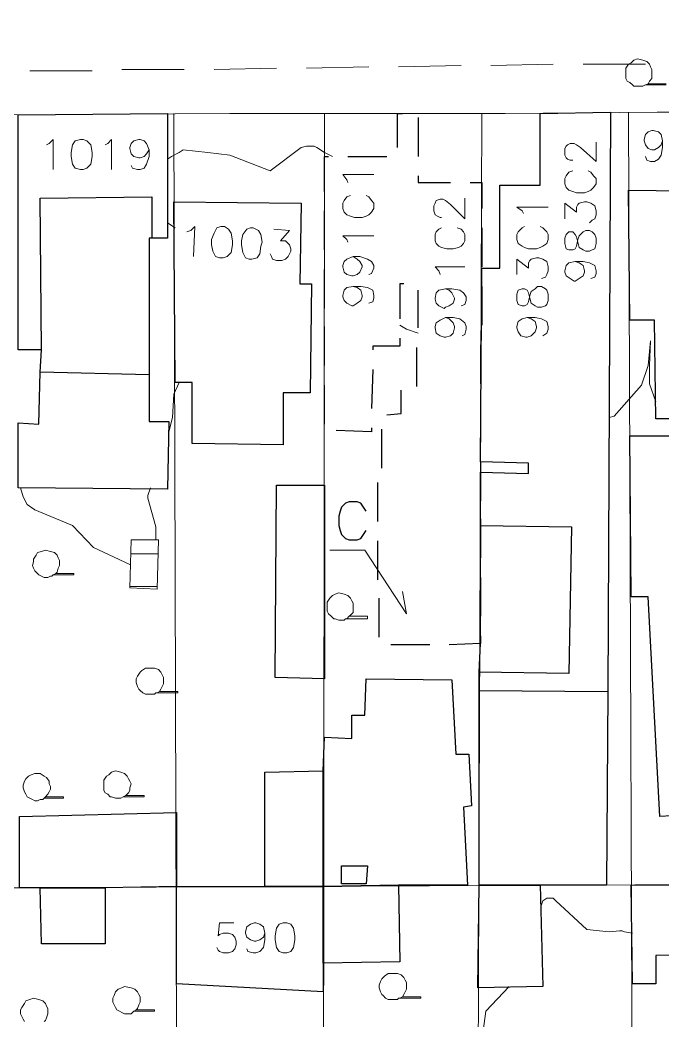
# Model space of a CAD drawing. Extents: x -2391 to 32076, y -11492 to 5852.
# Drawn here: x 4664 to 4705.9, y -1719.4 to -1654.2 of the extents above; entities that cross this region are included whole.
import ezdxf

# ---------------------------------------------------------------- set-up
doc = ezdxf.new("R2010")
doc.units = 0
doc.header["$LTSCALE"] = 7
for name, color, linetype in [('ALVE-CT', 3, 'CONTINUOUS'), ('PDF2_A101 - EDIFICACAO', 7, 'CONTINUOUS'), ('PDF2_A103 - PROJECAO_1', 7, 'CONTINUOUS'), ('PDF2_A112 - PRISMA_VENTILACAO', 7, 'CONTINUOUS'), ('PDF2_A113 - CONSTRUCAO_2D', 7, 'CONTINUOUS'), ('PDF2_A118 - PISCINA', 7, 'CONTINUOUS'), ('PDF2_A122 - CASA_DE_MAQUINA', 7, 'CONTINUOUS'), ('PDF2_A123 - N DE PORTA', 7, 'CONTINUOUS'), ('PDF2_A124 - MURO', 7, 'CONTINUOUS'), ('PDF2_C301 - MEIO_FIO_2D', 7, 'CONTINUOUS'), ('PDF2_F602 - ARVORE_ISOLADA', 7, 'CONTINUOUS'), ('PDF2_M1306 - SETA_INDICADORA_TEXTO', 7, 'CONTINUOUS'), ('PDF2_N1401 - CURVA_MESTRA', 7, 'CONTINUOUS'), ('PDF2_N1402 - CURVA_INTERMEDIARIA', 7, 'CONTINUOUS')]:
    doc.layers.add(name, color=color, linetype=linetype)

msp = doc.modelspace()

# ---------------------------------------------------------------- linework, layer by layer
at = {"layer": 'ALVE-CT'}
msp.add_circle((4550.796, -1271.53), 500, dxfattribs=at)
at = {"layer": 'PDF2_A101 - EDIFICACAO', "lineweight": 30}
for points in [[(4673.562, -1660.31), (4673.562, -1668.438), (4672.546, -1668.438), (4672.377, -1668.438), (4672.377, -1677.328), (4672.377, -1680.376), (4673.647, -1680.376), (4673.562, -1684.779), (4663.826, -1684.694), (4663.826, -1684.44), (4663.826, -1680.461), (4665.181, -1680.545), (4665.265, -1677.159), (4665.35, -1675.719), (4663.826, -1675.719), (4663.826, -1660.395)], [(4702.433, -1660.226), (4702.264, -1697.986), (4702.179, -1710.601), (4697.861, -1710.601), (4693.882, -1710.601), (4693.882, -1697.902), (4693.882, -1696.716), (4693.967, -1694.854), (4693.967, -1687.149), (4693.967, -1683.678), (4697.099, -1683.763), (4697.099, -1683.085), (4693.967, -1683.001), (4694.051, -1670.386), (4695.237, -1670.386), (4695.237, -1664.967), (4697.861, -1664.967), (4697.861, -1660.31)], [(4713.186, -1660.226), (4713.186, -1665.983), (4712.339, -1665.983), (4712.424, -1679.699), (4712.339, -1679.699), (4712.593, -1683.339), (4708.444, -1683.593), (4708.444, -1684.101), (4707.174, -1684.186), (4707.598, -1691.552), (4707.936, -1691.552), (4708.698, -1705.945), (4705.65, -1706.114), (4704.888, -1691.806), (4703.788, -1691.806), (4703.703, -1681.307), (4707.344, -1681.307), (4707.344, -1680.207), (4705.396, -1680.207), (4705.312, -1673.772), (4703.703, -1673.772), (4703.618, -1665.306), (4710.815, -1665.39), (4710.815, -1660.226)], [(4682.96, -1671.402), (4682.875, -1678.513), (4681.098, -1678.513), (4681.098, -1681.9), (4675.171, -1681.815), (4675.171, -1677.836), (4674.07, -1677.836), (4673.986, -1666.068), (4682.283, -1666.152), (4682.198, -1671.402)], [(4683.807, -1684.525), (4683.807, -1697.14), (4680.59, -1697.055), (4680.674, -1684.525)], [(4692.104, -1697.224), (4692.358, -1702.05), (4693.205, -1702.05), (4693.374, -1705.437), (4692.866, -1705.521), (4693.12, -1710.601), (4688.633, -1710.601), (4683.722, -1710.686), (4683.722, -1703.151), (4683.807, -1700.95), (4685.585, -1701.034), (4685.585, -1699.51), (4686.431, -1699.51), (4686.516, -1697.14)], [(4683.722, -1710.686), (4679.912, -1710.686), (4679.912, -1703.236), (4683.722, -1703.151)], [(4669.498, -1710.771), (4665.265, -1710.771), (4663.911, -1710.771), (4663.911, -1707.553), (4663.911, -1706.114), (4674.155, -1705.86), (4674.155, -1710.686)], [(4665.265, -1710.771), (4669.498, -1710.771), (4669.498, -1714.411), (4665.35, -1714.411)], [(4683.722, -1710.686), (4688.633, -1710.601), (4688.717, -1715.597), (4683.722, -1715.681)], [(4693.882, -1710.601), (4697.861, -1710.601), (4698.031, -1717.205), (4693.797, -1717.29)], [(4713.863, -1719.237), (4713.863, -1721.185), (4710.984, -1721.185), (4710.9, -1715.089), (4705.396, -1715.173), (4705.396, -1717.036), (4703.872, -1717.036), (4703.788, -1710.601), (4713.863, -1710.517)]]:
    msp.add_lwpolyline(points, close=True, dxfattribs=at)
at = {"layer": 'PDF2_A103 - PROJECAO_1', "lineweight": 30}
for points in [[(4672.546, -1668.438), (4672.377, -1668.438), (4672.377, -1677.328), (4665.265, -1677.159), (4665.35, -1675.719), (4665.265, -1665.814), (4672.546, -1665.729)], [(4693.882, -1696.716), (4693.967, -1694.854), (4693.967, -1687.149), (4699.893, -1687.234), (4699.724, -1696.801)], [(4702.264, -1697.986), (4702.179, -1710.601), (4697.861, -1710.601), (4693.882, -1710.601), (4693.882, -1697.902)]]:
    msp.add_lwpolyline(points, close=True, dxfattribs=at)
at = {"layer": 'PDF2_A112 - PRISMA_VENTILACAO', "lineweight": 30}
msp.add_lwpolyline([(4674.155, -1710.686), (4683.722, -1710.686), (4683.722, -1717.544), (4674.155, -1717.036)], close=True, dxfattribs=at)
at = {"layer": 'PDF2_A113 - CONSTRUCAO_2D', "lineweight": 30}
for points in [[(4688.548, -1662.512), (4688.548, -1660.31), (4688.887, -1660.31)], [(4689.903, -1660.564), (4689.903, -1663.104)], [(4683.807, -1665.39), (4683.807, -1663.104), (4684.061, -1663.104)], [(4685.331, -1663.104), (4687.871, -1663.104)], [(4689.903, -1664.374), (4689.903, -1664.798), (4692.019, -1664.798)], [(4693.289, -1664.798), (4694.051, -1664.798), (4694.051, -1666.491)], [(4683.807, -1669.2), (4683.807, -1666.66)], [(4694.051, -1667.761), (4694.051, -1670.301)], [(4683.807, -1673.01), (4683.807, -1670.47)], [(4688.971, -1671.402), (4688.717, -1671.402), (4688.717, -1673.687)], [(4689.903, -1674.28), (4689.903, -1671.825)], [(4694.051, -1671.571), (4694.051, -1674.111)], [(4683.807, -1676.735), (4683.807, -1674.195)], [(4688.717, -1674.957), (4688.717, -1675.465), (4686.939, -1675.465), (4686.939, -1675.719)], [(4689.818, -1678.09), (4689.818, -1675.55)], [(4693.967, -1675.381), (4693.967, -1677.921)], [(4686.939, -1676.989), (4686.855, -1679.529)], [(4683.807, -1680.545), (4683.807, -1678.005)], [(4687.871, -1679.953), (4688.802, -1679.868), (4688.802, -1678.344)], [(4693.967, -1679.191), (4693.967, -1681.731)], [(4686.855, -1680.799), (4686.855, -1681.053), (4684.569, -1680.969)], [(4687.532, -1683.424), (4687.532, -1680.884)], [(4693.967, -1683.001), (4693.967, -1683.678), (4693.967, -1685.541)], [(4687.278, -1686.895), (4687.278, -1684.355)], [(4686.516, -1686.218), (4686.347, -1685.964), (4686.177, -1685.71), (4685.923, -1685.625), (4685.415, -1685.625), (4685.161, -1685.71), (4684.907, -1685.964), (4684.823, -1686.218), (4684.738, -1686.557), (4684.738, -1687.149), (4684.823, -1687.488), (4684.907, -1687.742), (4685.161, -1687.996), (4685.415, -1688.081), (4685.923, -1688.081), (4686.177, -1687.996), (4686.347, -1687.742), (4686.516, -1687.488)], [(4693.967, -1686.726), (4693.967, -1687.149), (4693.967, -1689.266)], [(4687.278, -1690.705), (4687.278, -1688.165)], [(4693.967, -1690.536), (4693.967, -1693.076)], [(4687.363, -1694.43), (4687.363, -1691.89)], [(4693.967, -1694.346), (4693.967, -1694.854), (4691.935, -1694.938)], [(4690.665, -1694.938), (4688.125, -1694.938)]]:
    msp.add_lwpolyline(points, dxfattribs=at)
at = {"layer": 'PDF2_A118 - PISCINA', "lineweight": 9}
msp.add_lwpolyline([(4671.192, -1688.081), (4672.97, -1688.081), (4672.885, -1691.298), (4671.107, -1691.213)], close=True, dxfattribs=at)
for points in [[(4671.192, -1689.012), (4672.97, -1689.012)], [(4671.107, -1691.128), (4672.885, -1691.128)]]:
    msp.add_lwpolyline(points, dxfattribs=at)
at = {"layer": 'PDF2_A122 - CASA_DE_MAQUINA', "lineweight": 30}
msp.add_lwpolyline([(4686.601, -1709.331), (4686.516, -1710.517), (4684.907, -1710.517), (4684.907, -1709.331)], close=True, dxfattribs=at)
at = {"layer": 'PDF2_A123 - N DE PORTA', "lineweight": 9}
for points in [[(4705.82, -1662.088), (4705.735, -1662.342), (4705.566, -1662.512), (4705.312, -1662.681), (4705.142, -1662.681), (4704.888, -1662.596), (4704.719, -1662.342), (4704.634, -1662.088), (4704.634, -1662.004), (4704.719, -1661.665), (4704.888, -1661.496), (4705.142, -1661.411), (4705.227, -1661.411), (4705.566, -1661.496), (4705.735, -1661.665), (4705.82, -1662.088), (4705.82, -1662.512), (4705.735, -1663.02), (4705.566, -1663.274), (4705.312, -1663.443), (4705.058, -1663.443), (4704.804, -1663.358), (4704.719, -1663.104)], [(4665.689, -1662.342), (4665.858, -1662.258), (4666.112, -1662.004), (4666.112, -1663.951)], [(4669.498, -1662.342), (4669.668, -1662.258), (4669.922, -1662.004), (4669.922, -1663.951)], [(4672.377, -1662.681), (4672.208, -1662.935), (4672.038, -1663.104), (4671.784, -1663.189), (4671.7, -1663.189), (4671.361, -1663.104), (4671.192, -1662.935), (4671.107, -1662.596), (4671.107, -1662.512), (4671.192, -1662.258), (4671.361, -1662.088), (4671.7, -1662.004), (4671.784, -1662.004), (4672.038, -1662.088), (4672.208, -1662.258), (4672.377, -1662.681), (4672.377, -1663.104), (4672.208, -1663.612), (4672.038, -1663.866), (4671.784, -1663.951), (4671.615, -1663.951), (4671.276, -1663.866), (4671.192, -1663.697)], [(4699.978, -1663.358), (4699.808, -1663.358), (4699.639, -1663.274), (4699.554, -1663.189), (4699.47, -1663.02), (4699.47, -1662.596), (4699.554, -1662.427), (4699.639, -1662.342), (4699.808, -1662.258), (4700.062, -1662.258), (4700.232, -1662.342), (4700.486, -1662.512), (4701.502, -1663.443), (4701.502, -1662.173)], [(4699.978, -1664.036), (4699.724, -1664.12), (4699.554, -1664.374), (4699.47, -1664.544), (4699.47, -1664.882), (4699.554, -1665.136), (4699.724, -1665.306), (4699.978, -1665.39), (4700.232, -1665.475), (4700.74, -1665.475), (4700.994, -1665.39), (4701.163, -1665.306), (4701.332, -1665.136), (4701.502, -1664.882), (4701.502, -1664.544), (4701.332, -1664.374), (4701.163, -1664.12), (4700.994, -1664.036)], [(4685.331, -1664.798), (4685.246, -1664.628), (4684.992, -1664.29), (4687.024, -1664.29)], [(4685.5, -1665.644), (4685.246, -1665.729), (4685.077, -1665.983), (4684.992, -1666.152), (4684.992, -1666.491), (4685.077, -1666.745), (4685.246, -1666.914), (4685.5, -1666.999), (4685.754, -1667.084), (4686.262, -1667.084), (4686.516, -1666.999), (4686.685, -1666.914), (4686.855, -1666.745), (4687.024, -1666.491), (4687.024, -1666.152), (4686.855, -1665.983), (4686.685, -1665.729), (4686.516, -1665.644)], [(4691.427, -1667.084), (4691.342, -1667.084), (4691.173, -1666.999), (4691.003, -1666.914), (4690.919, -1666.66), (4690.919, -1666.322), (4691.003, -1666.152), (4691.088, -1665.983), (4691.342, -1665.898), (4691.511, -1665.898), (4691.681, -1665.983), (4692.019, -1666.237), (4692.951, -1667.168), (4692.951, -1665.814)], [(4699.47, -1667.168), (4699.47, -1666.152), (4700.232, -1666.745), (4700.232, -1666.406), (4700.316, -1666.237), (4700.401, -1666.152), (4700.74, -1666.068), (4700.909, -1666.068), (4701.163, -1666.152), (4701.417, -1666.322), (4701.502, -1666.66), (4701.502, -1666.914), (4701.417, -1667.168), (4701.248, -1667.253), (4701.078, -1667.422)], [(4696.761, -1666.83), (4696.676, -1666.66), (4696.337, -1666.406), (4698.369, -1666.406)], [(4674.832, -1668.015), (4675.086, -1667.93), (4675.34, -1667.676), (4675.256, -1669.624)], [(4680.505, -1667.846), (4681.521, -1667.93), (4680.928, -1668.608), (4681.267, -1668.608), (4681.436, -1668.777), (4681.521, -1668.862), (4681.606, -1669.116), (4681.606, -1669.285), (4681.436, -1669.624), (4681.267, -1669.793), (4681.013, -1669.878), (4680.674, -1669.878), (4680.42, -1669.793), (4680.336, -1669.624), (4680.251, -1669.454)], [(4691.427, -1667.761), (4691.257, -1667.846), (4691.088, -1668.015), (4691.003, -1668.184), (4691.003, -1668.608), (4691.088, -1668.777), (4691.257, -1668.946), (4691.427, -1669.031), (4691.765, -1669.116), (4692.189, -1669.116), (4692.527, -1669.031), (4692.697, -1668.946), (4692.866, -1668.777), (4692.951, -1668.608), (4692.951, -1668.184), (4692.866, -1668.015), (4692.697, -1667.846), (4692.443, -1667.761)], [(4696.845, -1667.676), (4696.676, -1667.761), (4696.422, -1668.015), (4696.337, -1668.184), (4696.337, -1668.523), (4696.422, -1668.777), (4696.676, -1668.946), (4696.845, -1669.031), (4697.099, -1669.116), (4697.607, -1669.116), (4697.861, -1669.031), (4698.031, -1668.946), (4698.285, -1668.777), (4698.369, -1668.523), (4698.369, -1668.184), (4698.285, -1668.015), (4698.031, -1667.761), (4697.861, -1667.676)], [(4685.331, -1668.692), (4685.246, -1668.523), (4684.992, -1668.269), (4687.024, -1668.269)], [(4685.669, -1669.624), (4685.923, -1669.793), (4686.093, -1669.962), (4686.262, -1670.216), (4686.262, -1670.301), (4686.093, -1670.64), (4685.923, -1670.809), (4685.669, -1670.894), (4685.585, -1670.894), (4685.246, -1670.809), (4685.077, -1670.64), (4684.992, -1670.301), (4684.992, -1670.216), (4685.077, -1669.962), (4685.246, -1669.793), (4685.669, -1669.624), (4686.093, -1669.624), (4686.601, -1669.793), (4686.855, -1669.962), (4687.024, -1670.216), (4687.024, -1670.386), (4686.855, -1670.724), (4686.685, -1670.809)], [(4696.337, -1670.809), (4696.337, -1669.793), (4697.099, -1670.386), (4697.099, -1670.047), (4697.184, -1669.878), (4697.269, -1669.793), (4697.607, -1669.708), (4697.777, -1669.708), (4698.031, -1669.793), (4698.285, -1669.962), (4698.369, -1670.301), (4698.369, -1670.555), (4698.285, -1670.809), (4698.2, -1670.978), (4697.946, -1671.063)], [(4700.147, -1669.962), (4700.401, -1670.047), (4700.655, -1670.216), (4700.74, -1670.555), (4700.74, -1670.64), (4700.655, -1670.894), (4700.401, -1671.063), (4700.147, -1671.232), (4700.062, -1671.232), (4699.808, -1671.063), (4699.554, -1670.894), (4699.47, -1670.64), (4699.47, -1670.555), (4699.554, -1670.216), (4699.724, -1670.047), (4700.147, -1669.962), (4700.655, -1669.962), (4701.078, -1670.047), (4701.417, -1670.216), (4701.502, -1670.555), (4701.502, -1670.724), (4701.417, -1670.978), (4701.163, -1671.063)], [(4691.342, -1670.809), (4691.257, -1670.555), (4691.003, -1670.301), (4692.951, -1670.301)], [(4685.669, -1671.571), (4685.923, -1671.656), (4686.177, -1671.825), (4686.262, -1672.164), (4686.262, -1672.248), (4686.177, -1672.502), (4685.923, -1672.671), (4685.669, -1672.841), (4685.585, -1672.841), (4685.246, -1672.671), (4685.077, -1672.502), (4684.992, -1672.248), (4684.992, -1672.164), (4685.077, -1671.825), (4685.246, -1671.656), (4685.669, -1671.571), (4686.177, -1671.571), (4686.601, -1671.656), (4686.939, -1671.825), (4687.024, -1672.164), (4687.024, -1672.333), (4686.939, -1672.587), (4686.685, -1672.671)], [(4691.681, -1671.74), (4691.935, -1671.825), (4692.104, -1671.994), (4692.273, -1672.333), (4692.273, -1672.417), (4692.189, -1672.671), (4691.935, -1672.841), (4691.681, -1672.925), (4691.596, -1673.01), (4691.257, -1672.841), (4691.088, -1672.671), (4691.003, -1672.417), (4691.003, -1672.333), (4691.088, -1671.994), (4691.257, -1671.825), (4691.681, -1671.74), (4692.104, -1671.74), (4692.612, -1671.825), (4692.866, -1671.994), (4693.035, -1672.248), (4693.035, -1672.502), (4692.951, -1672.756), (4692.697, -1672.841)], [(4691.681, -1673.603), (4691.935, -1673.687), (4692.189, -1673.941), (4692.273, -1674.195), (4692.273, -1674.28), (4692.189, -1674.619), (4692.019, -1674.788), (4691.681, -1674.873), (4691.596, -1674.873), (4691.342, -1674.788), (4691.088, -1674.619), (4691.003, -1674.28), (4691.003, -1674.195), (4691.088, -1673.941), (4691.342, -1673.772), (4691.681, -1673.603), (4692.189, -1673.603), (4692.612, -1673.687), (4692.951, -1673.941), (4693.035, -1674.195), (4693.035, -1674.365), (4692.951, -1674.703), (4692.781, -1674.788)], [(4697.015, -1673.603), (4697.269, -1673.687), (4697.523, -1673.857), (4697.607, -1674.195), (4697.607, -1674.28), (4697.523, -1674.534), (4697.269, -1674.788), (4697.015, -1674.873), (4696.93, -1674.873), (4696.591, -1674.788), (4696.422, -1674.534), (4696.337, -1674.28), (4696.337, -1674.195), (4696.422, -1673.857), (4696.676, -1673.687), (4697.015, -1673.603), (4697.523, -1673.603), (4697.946, -1673.687), (4698.285, -1673.857), (4698.369, -1674.195), (4698.369, -1674.365), (4698.285, -1674.619), (4698.031, -1674.788)], [(4677.88, -1713.057), (4676.949, -1713.057), (4676.864, -1713.903), (4676.949, -1713.819), (4677.203, -1713.734), (4677.542, -1713.734), (4677.796, -1713.819), (4677.965, -1713.988), (4678.05, -1714.242), (4678.05, -1714.496), (4677.965, -1714.75), (4677.796, -1714.919), (4677.542, -1715.004), (4677.203, -1715.004), (4676.949, -1714.919), (4676.864, -1714.835), (4676.78, -1714.665)], [(4679.912, -1713.734), (4679.828, -1713.988), (4679.574, -1714.157), (4679.32, -1714.242), (4679.235, -1714.242), (4678.981, -1714.157), (4678.727, -1713.988), (4678.642, -1713.734), (4678.642, -1713.649), (4678.727, -1713.311), (4678.981, -1713.141), (4679.235, -1713.057), (4679.32, -1713.057), (4679.574, -1713.141), (4679.828, -1713.311), (4679.912, -1713.734), (4679.912, -1714.157), (4679.828, -1714.665), (4679.574, -1714.919), (4679.32, -1715.004), (4679.15, -1715.004), (4678.812, -1714.919), (4678.727, -1714.75)]]:
    msp.add_lwpolyline(points, dxfattribs=at)
for points in [[(4667.89, -1662.004), (4667.551, -1662.088), (4667.382, -1662.342), (4667.297, -1662.85), (4667.297, -1663.104), (4667.382, -1663.612), (4667.551, -1663.866), (4667.89, -1663.951), (4668.059, -1663.951), (4668.313, -1663.866), (4668.567, -1663.612), (4668.652, -1663.104), (4668.652, -1662.85), (4668.567, -1662.342), (4668.313, -1662.088), (4668.059, -1662.004)], [(4677.034, -1667.676), (4676.78, -1667.761), (4676.61, -1668.1), (4676.441, -1668.523), (4676.441, -1668.862), (4676.526, -1669.285), (4676.695, -1669.624), (4676.949, -1669.708), (4677.203, -1669.708), (4677.457, -1669.624), (4677.711, -1669.37), (4677.796, -1668.862), (4677.796, -1668.608), (4677.711, -1668.1), (4677.542, -1667.846), (4677.288, -1667.676)], [(4678.981, -1667.761), (4678.727, -1667.846), (4678.473, -1668.184), (4678.388, -1668.608), (4678.388, -1668.862), (4678.473, -1669.37), (4678.642, -1669.708), (4678.896, -1669.793), (4679.066, -1669.793), (4679.404, -1669.708), (4679.574, -1669.454), (4679.658, -1668.946), (4679.743, -1668.692), (4679.658, -1668.184), (4679.489, -1667.93), (4679.15, -1667.761)], [(4699.47, -1668.777), (4699.554, -1669.116), (4699.724, -1669.2), (4699.978, -1669.2), (4700.147, -1669.116), (4700.232, -1668.946), (4700.316, -1668.523), (4700.401, -1668.269), (4700.655, -1668.015), (4700.824, -1667.93), (4701.078, -1667.93), (4701.248, -1668.015), (4701.417, -1668.184), (4701.502, -1668.438), (4701.502, -1668.777), (4701.417, -1669.116), (4701.248, -1669.2), (4701.078, -1669.285), (4700.824, -1669.285), (4700.655, -1669.2), (4700.401, -1669.031), (4700.316, -1668.692), (4700.232, -1668.354), (4700.147, -1668.184), (4699.978, -1668.015), (4699.724, -1668.015), (4699.554, -1668.184), (4699.47, -1668.438)], [(4696.337, -1672.502), (4696.422, -1672.756), (4696.676, -1672.841), (4696.845, -1672.841), (4697.015, -1672.756), (4697.099, -1672.587), (4697.184, -1672.164), (4697.269, -1671.91), (4697.523, -1671.74), (4697.692, -1671.571), (4697.946, -1671.571), (4698.2, -1671.74), (4698.285, -1671.825), (4698.369, -1672.079), (4698.369, -1672.502), (4698.285, -1672.756), (4698.2, -1672.841), (4697.946, -1672.925), (4697.692, -1672.925), (4697.523, -1672.841), (4697.269, -1672.671), (4697.184, -1672.333), (4697.099, -1671.994), (4697.015, -1671.825), (4696.845, -1671.74), (4696.676, -1671.74), (4696.422, -1671.825), (4696.337, -1672.079)], [(4681.098, -1713.057), (4680.844, -1713.141), (4680.674, -1713.395), (4680.59, -1713.903), (4680.59, -1714.157), (4680.674, -1714.665), (4680.844, -1714.919), (4681.098, -1715.004), (4681.352, -1715.004), (4681.606, -1714.919), (4681.775, -1714.665), (4681.86, -1714.157), (4681.86, -1713.903), (4681.775, -1713.395), (4681.606, -1713.141), (4681.352, -1713.057)]]:
    msp.add_lwpolyline(points, close=True, dxfattribs=at)
at = {"layer": 'PDF2_A124 - MURO', "lineweight": 9}
for points in [[(4683.722, -1751.241), (4683.807, -1660.31), (4686.177, -1660.31), (4687.955, -1660.31), (4691.511, -1660.31), (4693.459, -1660.31), (4694.39, -1660.31), (4695.575, -1660.31), (4705.481, -1660.226), (4707.005, -1660.226), (4714.032, -1660.226), (4715.048, -1660.226), (4722.16, -1660.141), (4723.176, -1660.141), (4723.599, -1660.141), (4723.749, -1740.664)], [(4662.302, -1660.395), (4662.387, -1660.395), (4663.403, -1660.395), (4677.626, -1660.31), (4679.743, -1660.31), (4683.807, -1660.31)], [(4674.24, -1751.241), (4673.986, -1660.31)], [(4694.051, -1660.31), (4693.715, -1750.669)], [(4703.943, -1747.498), (4703.618, -1660.226)], [(4603.46, -1710.263), (4643.591, -1710.855), (4661.794, -1710.771), (4663.911, -1710.771), (4784.219, -1710.178), (4790.903, -1710.106)]]:
    msp.add_lwpolyline(points, dxfattribs=at)
at = {"layer": 'PDF2_C301 - MEIO_FIO_2D', "lineweight": 9}
for points in [[(4668.652, -1657.516), (4667.805, -1657.516), (4664.588, -1657.516)], [(4674.663, -1657.432), (4670.599, -1657.432)], [(4680.674, -1657.347), (4676.61, -1657.432)], [(4686.685, -1657.262), (4682.621, -1657.347)], [(4692.697, -1657.178), (4688.633, -1657.262)], [(4698.708, -1657.093), (4694.644, -1657.178)], [(4704.719, -1657.093), (4701.163, -1657.093), (4700.655, -1657.093)]]:
    msp.add_lwpolyline(points, dxfattribs=at)
at = {"layer": 'PDF2_F602 - ARVORE_ISOLADA', "lineweight": 9}
for points in [[(4706.074, -1658.363), (4704.888, -1658.363), (4704.719, -1658.448), (4704.55, -1658.532), (4704.38, -1658.532), (4704.211, -1658.532), (4703.957, -1658.532), (4703.872, -1658.448), (4703.703, -1658.278), (4703.534, -1658.194), (4703.449, -1658.024), (4703.449, -1657.77), (4703.449, -1657.516), (4703.449, -1657.347), (4703.618, -1657.093), (4703.788, -1657.008), (4703.957, -1656.839), (4704.211, -1656.754), (4704.55, -1656.839), (4704.804, -1656.924), (4704.973, -1657.093), (4705.058, -1657.262), (4705.142, -1657.432), (4705.142, -1657.601), (4705.142, -1657.855), (4705.142, -1658.024), (4704.973, -1658.194), (4704.888, -1658.363), (4704.719, -1658.448), (4706.074, -1658.448)], [(4664.249, -1719.491), (4664.165, -1719.322), (4664.08, -1719.153), (4663.995, -1718.983), (4663.995, -1718.729), (4664.08, -1718.56), (4664.249, -1718.306), (4664.334, -1718.137), (4664.588, -1718.052), (4664.842, -1717.967), (4665.181, -1718.052), (4665.435, -1718.137), (4665.604, -1718.306), (4665.689, -1718.475), (4665.773, -1718.645), (4665.773, -1718.814), (4665.773, -1718.983), (4665.689, -1719.237), (4665.604, -1719.407), (4665.519, -1719.491)]]:
    msp.add_lwpolyline(points, dxfattribs=at)
for points in [[(4666.281, -1690.282), (4666.112, -1690.366), (4666.027, -1690.451), (4665.942, -1690.451), (4665.773, -1690.536), (4665.519, -1690.536), (4665.35, -1690.451), (4665.181, -1690.366), (4665.096, -1690.282), (4664.927, -1690.112), (4664.842, -1689.943), (4664.757, -1689.774), (4664.842, -1689.52), (4664.842, -1689.35), (4665.011, -1689.096), (4665.096, -1688.927), (4665.35, -1688.843), (4665.604, -1688.758), (4665.942, -1688.843), (4666.196, -1688.927), (4666.366, -1689.096), (4666.45, -1689.266), (4666.535, -1689.435), (4666.535, -1689.604), (4666.535, -1689.774), (4666.45, -1689.943), (4666.366, -1690.197), (4666.281, -1690.282), (4666.112, -1690.366), (4667.466, -1690.366), (4667.466, -1690.282)], [(4685.415, -1693.076), (4685.246, -1693.245), (4685.161, -1693.245), (4685.077, -1693.33), (4684.907, -1693.33), (4684.738, -1693.33), (4684.484, -1693.245), (4684.399, -1693.245), (4684.23, -1693.076), (4684.061, -1692.906), (4683.976, -1692.737), (4683.976, -1692.568), (4683.976, -1692.314), (4683.976, -1692.144), (4684.145, -1691.89), (4684.315, -1691.721), (4684.484, -1691.636), (4684.738, -1691.552), (4685.077, -1691.636), (4685.331, -1691.721), (4685.5, -1691.89), (4685.585, -1692.06), (4685.669, -1692.229), (4685.669, -1692.398), (4685.669, -1692.652), (4685.669, -1692.822), (4685.5, -1692.991), (4685.415, -1693.076), (4685.246, -1693.245), (4686.601, -1693.245), (4686.601, -1693.076)], [(4673.054, -1697.986), (4672.885, -1698.071), (4672.8, -1698.071), (4672.716, -1698.156), (4672.546, -1698.156), (4672.292, -1698.156), (4672.123, -1698.156), (4671.954, -1698.071), (4671.784, -1697.902), (4671.7, -1697.817), (4671.615, -1697.648), (4671.53, -1697.394), (4671.53, -1697.14), (4671.615, -1696.97), (4671.784, -1696.716), (4671.869, -1696.632), (4672.123, -1696.462), (4672.377, -1696.462), (4672.716, -1696.462), (4672.97, -1696.547), (4673.139, -1696.716), (4673.224, -1696.886), (4673.308, -1697.055), (4673.308, -1697.309), (4673.308, -1697.478), (4673.224, -1697.648), (4673.139, -1697.817), (4673.054, -1697.986), (4672.885, -1698.071), (4674.24, -1698.071), (4674.24, -1697.986)], [(4670.853, -1704.76), (4670.684, -1704.844), (4670.514, -1704.929), (4670.345, -1704.929), (4670.176, -1704.929), (4669.922, -1704.844), (4669.837, -1704.844), (4669.668, -1704.675), (4669.498, -1704.59), (4669.414, -1704.421), (4669.414, -1704.167), (4669.414, -1703.913), (4669.414, -1703.744), (4669.583, -1703.49), (4669.752, -1703.405), (4669.922, -1703.236), (4670.176, -1703.151), (4670.514, -1703.236), (4670.768, -1703.32), (4670.938, -1703.49), (4671.022, -1703.659), (4671.107, -1703.828), (4671.192, -1703.998), (4671.107, -1704.252), (4671.107, -1704.421), (4671.022, -1704.59), (4670.853, -1704.76), (4670.684, -1704.844), (4672.038, -1704.844), (4672.038, -1704.76)], [(4665.604, -1704.844), (4665.519, -1704.929), (4665.435, -1705.014), (4665.265, -1705.014), (4665.096, -1705.098), (4664.927, -1705.098), (4664.757, -1705.014), (4664.588, -1704.929), (4664.419, -1704.844), (4664.334, -1704.675), (4664.249, -1704.506), (4664.165, -1704.252), (4664.165, -1704.082), (4664.249, -1703.828), (4664.334, -1703.659), (4664.503, -1703.49), (4664.673, -1703.405), (4664.927, -1703.32), (4665.265, -1703.32), (4665.519, -1703.49), (4665.689, -1703.574), (4665.858, -1703.828), (4665.858, -1703.998), (4665.942, -1704.167), (4665.942, -1704.336), (4665.858, -1704.506), (4665.773, -1704.675), (4665.604, -1704.844), (4665.519, -1704.929), (4666.789, -1704.929), (4666.789, -1704.844)], [(4688.887, -1717.883), (4688.717, -1717.967), (4688.633, -1717.967), (4688.548, -1718.052), (4688.294, -1718.052), (4688.125, -1718.052), (4687.955, -1718.052), (4687.786, -1717.967), (4687.617, -1717.798), (4687.532, -1717.713), (4687.447, -1717.544), (4687.363, -1717.29), (4687.363, -1717.121), (4687.447, -1716.867), (4687.532, -1716.697), (4687.701, -1716.528), (4687.955, -1716.359), (4688.125, -1716.359), (4688.548, -1716.359), (4688.802, -1716.443), (4688.971, -1716.613), (4689.056, -1716.782), (4689.141, -1716.951), (4689.141, -1717.205), (4689.141, -1717.375), (4689.056, -1717.544), (4688.971, -1717.713), (4688.887, -1717.883), (4688.717, -1717.967), (4690.072, -1717.967), (4690.072, -1717.883)], [(4671.53, -1718.729), (4671.361, -1718.814), (4671.276, -1718.899), (4671.192, -1718.983), (4670.938, -1718.983), (4670.768, -1718.983), (4670.599, -1718.899), (4670.43, -1718.814), (4670.26, -1718.729), (4670.176, -1718.56), (4670.091, -1718.391), (4670.006, -1718.221), (4670.006, -1717.967), (4670.091, -1717.798), (4670.176, -1717.544), (4670.345, -1717.375), (4670.599, -1717.29), (4670.768, -1717.205), (4671.192, -1717.29), (4671.446, -1717.375), (4671.615, -1717.544), (4671.7, -1717.713), (4671.784, -1717.883), (4671.784, -1718.052), (4671.784, -1718.221), (4671.7, -1718.391), (4671.615, -1718.645), (4671.53, -1718.729), (4671.361, -1718.814), (4672.716, -1718.814), (4672.716, -1718.729)]]:
    msp.add_lwpolyline(points, close=True, dxfattribs=at)
at = {"layer": 'PDF2_M1306 - SETA_INDICADORA_TEXTO', "lineweight": 9}
msp.add_lwpolyline([(4684.145, -1688.758), (4686.431, -1688.758), (4689.141, -1692.906), (4688.887, -1691.467)], dxfattribs=at)
at = {"layer": 'PDF2_N1401 - CURVA_MESTRA', "lineweight": 20}
for points in [[(4697.946, -1711.871), (4698.031, -1711.617), (4698.285, -1711.448), (4698.708, -1711.448), (4698.793, -1711.533), (4698.877, -1711.617), (4700.909, -1713.48), (4702.348, -1713.649), (4703.026, -1713.565), (4703.195, -1713.565), (4703.364, -1713.649), (4703.872, -1713.734)], [(4693.713, -1721.608), (4694.136, -1720.931), (4694.136, -1720.084), (4694.305, -1718.814), (4695.829, -1717.205)]]:
    msp.add_lwpolyline(points, dxfattribs=at)
at = {"layer": 'PDF2_N1402 - CURVA_INTERMEDIARIA', "lineweight": 9}
for points in [[(4673.562, -1663.274), (4673.816, -1663.104), (4674.324, -1662.85), (4674.578, -1662.681), (4676.187, -1662.85), (4677.626, -1663.02), (4680.251, -1664.036), (4682.283, -1662.512), (4682.621, -1662.427), (4683.129, -1662.427), (4683.299, -1662.512), (4683.807, -1662.85), (4684.315, -1663.104)], [(4674.07, -1667.761), (4673.562, -1667.422)], [(4688.717, -1674.111), (4689.141, -1674.365), (4689.903, -1674.619)], [(4702.348, -1680.122), (4702.687, -1680.037), (4704.465, -1678.005), (4704.888, -1676.735), (4705.058, -1675.127), (4704.973, -1676.735), (4704.973, -1677.921), (4705.396, -1679.106)], [(4673.647, -1681.053), (4673.901, -1680.122), (4673.986, -1678.598), (4674.324, -1677.836)], [(4663.995, -1684.694), (4664.165, -1685.287), (4664.419, -1685.795), (4664.927, -1686.133), (4667.382, -1687.149), (4668.736, -1688.589), (4671.107, -1689.689)], [(4672.8, -1688.081), (4672.8, -1687.234), (4672.292, -1685.371), (4672.292, -1685.202), (4672.462, -1684.694)]]:
    msp.add_lwpolyline(points, dxfattribs=at)

doc.saveas('drawing.dxf')
